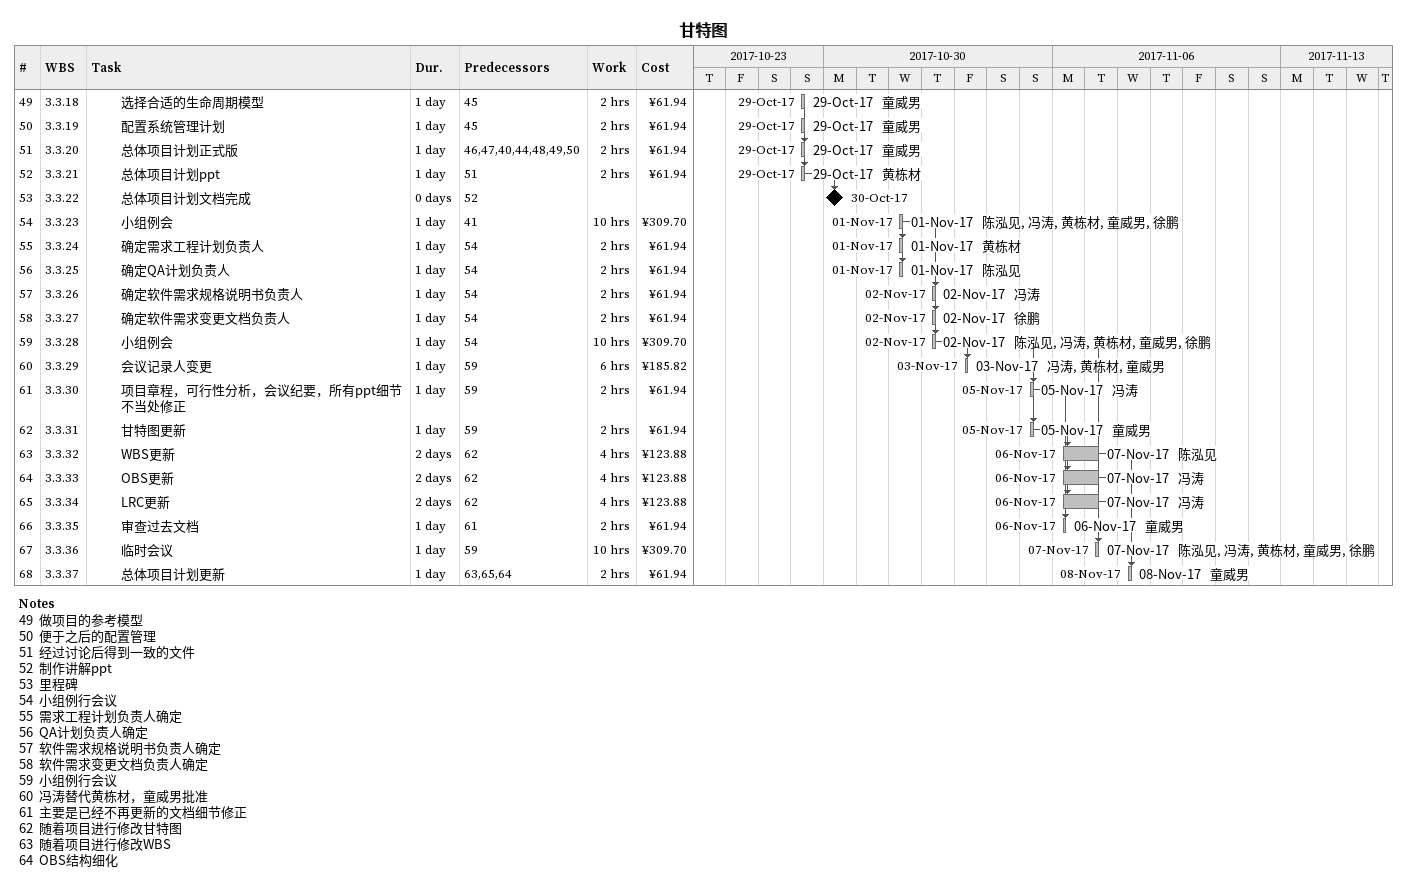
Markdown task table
甘特图

| ID | WBS | Task | Duration | Start | Finish | Predecessors | Resources | Work (h) | Cost (¥) |
|---|---|---|---|---|---|---|---|---|---|
| 49 | 3.3.18 | 选择合适的生命周期模型 | 1d | 2017-10-29 | 2017-10-29 | 45 | 童威男 | 2 | 61.94 |
| 50 | 3.3.19 | 配置系统管理计划 | 1d | 2017-10-29 | 2017-10-29 | 45 | 童威男 | 2 | 61.94 |
| 51 | 3.3.20 | 总体项目计划正式版 | 1d | 2017-10-29 | 2017-10-29 | 46, 47, 40, 44, 48, 49, 50 | 童威男 | 2 | 61.94 |
| 52 | 3.3.21 | 总体项目计划ppt | 1d | 2017-10-29 | 2017-10-29 | 51 | 黄栋材 | 2 | 61.94 |
| 53 | 3.3.22 | 总体项目计划文档完成 | 0d | 2017-10-30 | 2017-10-30 | 52 |  |  |  |
| 54 | 3.3.23 | 小组例会 | 1d | 2017-11-01 | 2017-11-01 | 41 | 陈泓见, 冯涛, 黄栋材, 童威男, 徐鹏 | 10 | 309.70 |
| 55 | 3.3.24 | 确定需求工程计划负责人 | 1d | 2017-11-01 | 2017-11-01 | 54 | 黄栋材 | 2 | 61.94 |
| 56 | 3.3.25 | 确定QA计划负责人 | 1d | 2017-11-01 | 2017-11-01 | 54 | 陈泓见 | 2 | 61.94 |
| 57 | 3.3.26 | 确定软件需求规格说明书负责人 | 1d | 2017-11-02 | 2017-11-02 | 54 | 冯涛 | 2 | 61.94 |
| 58 | 3.3.27 | 确定软件需求变更文档负责人 | 1d | 2017-11-02 | 2017-11-02 | 54 | 徐鹏 | 2 | 61.94 |
| 59 | 3.3.28 | 小组例会 | 1d | 2017-11-02 | 2017-11-02 | 54 | 陈泓见, 冯涛, 黄栋材, 童威男, 徐鹏 | 10 | 309.70 |
| 60 | 3.3.29 | 会议记录人变更 | 1d | 2017-11-03 | 2017-11-03 | 59 | 冯涛, 黄栋材, 童威男 | 6 | 185.82 |
| 61 | 3.3.30 | 项目章程，可行性分析，会议纪要，所有ppt细节不当处修正 | 1d | 2017-11-05 | 2017-11-05 | 59 | 冯涛 | 2 | 61.94 |
| 62 | 3.3.31 | 甘特图更新 | 1d | 2017-11-05 | 2017-11-05 | 59 | 童威男 | 2 | 61.94 |
| 63 | 3.3.32 | WBS更新 | 2d | 2017-11-06 | 2017-11-07 | 62 | 陈泓见 | 4 | 123.88 |
| 64 | 3.3.33 | OBS更新 | 2d | 2017-11-06 | 2017-11-07 | 62 | 冯涛 | 4 | 123.88 |
| 65 | 3.3.34 | LRC更新 | 2d | 2017-11-06 | 2017-11-07 | 62 | 冯涛 | 4 | 123.88 |
| 66 | 3.3.35 | 审查过去文档 | 1d | 2017-11-06 | 2017-11-06 | 61 | 童威男 | 2 | 61.94 |
| 67 | 3.3.36 | 临时会议 | 1d | 2017-11-07 | 2017-11-07 | 59 | 陈泓见, 冯涛, 黄栋材, 童威男, 徐鹏 | 10 | 309.70 |
| 68 | 3.3.37 | 总体项目计划更新 | 1d | 2017-11-08 | 2017-11-08 | 63, 65, 64 | 童威男 | 2 | 61.94 |

Notes
- 49: 做项目的参考模型
- 50: 便于之后的配置管理
- 51: 经过讨论后得到一致的文件
- 52: 制作讲解ppt
- 53: 里程碑
- 54: 小组例行会议
- 55: 需求工程计划负责人确定
- 56: QA计划负责人确定
- 57: 软件需求规格说明书负责人确定
- 58: 软件需求变更文档负责人确定
- 59: 小组例行会议
- 60: 冯涛替代黄栋材，童威男批准
- 61: 主要是已经不再更新的文档细节修正
- 62: 随着项目进行修改甘特图
- 63: 随着项目进行修改WBS
- 64: OBS结构细化
